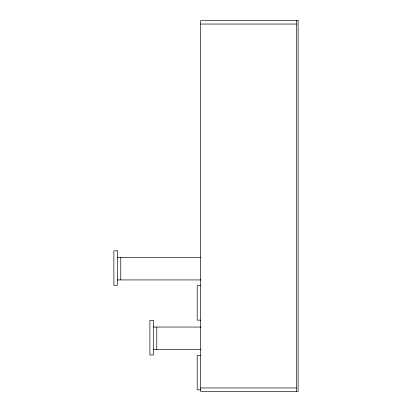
<?xml version="1.0" encoding="UTF-8"?>
<svg xmlns="http://www.w3.org/2000/svg" width="412" height="412" viewBox="0 0 412 412"><rect width="100%" height="100%" fill="white"/><g stroke="black" fill="none" stroke-linecap="round" stroke-linejoin="round"><path stroke-width="0.62" d="M200.639 24.045L296.403 24.045M117.322 257.33L200.979 257.33M117.322 279.928L201.005 279.928M200.639 285.676L197.188 285.676L197.188 320.15L200.639 320.15M153.331 327.046L201.056 327.046M153.331 349.649L201.056 349.649M200.639 355.391L197.188 355.391L197.188 389.865L200.639 389.865M200.639 387.955L296.403 387.955M296.403 20.6L296.403 391.4M156.776 327.046L156.776 349.649M120.767 257.33L120.767 279.928M298.123 20.6L200.639 20.6L200.639 391.4L298.123 391.4L298.123 20.6M117.322 250.815L113.877 250.815L113.877 285.295L117.322 285.295L117.322 250.815M153.331 320.536L149.88 320.536L149.88 355.01L153.331 355.01L153.331 320.536"/></g></svg>
